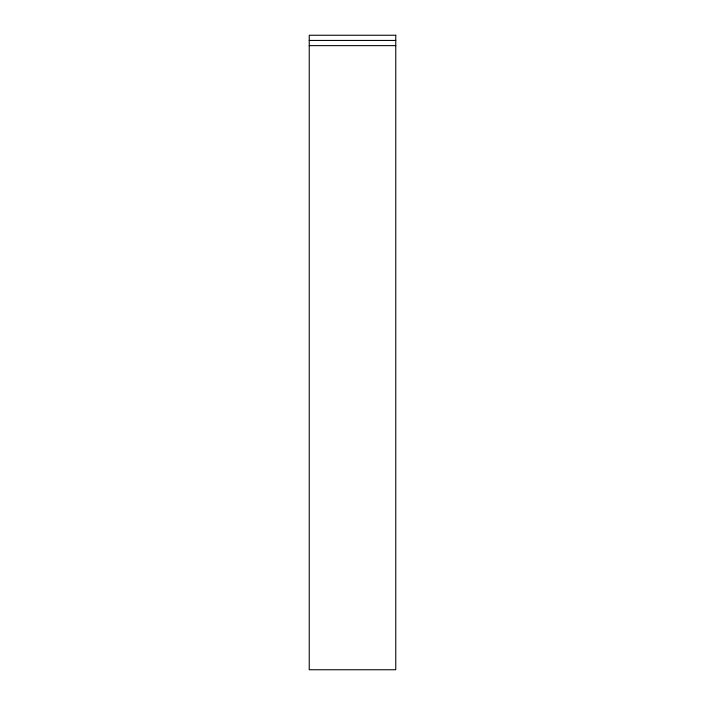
<?xml version="1.0" encoding="UTF-8"?>
<svg xmlns="http://www.w3.org/2000/svg" width="705" height="705" viewBox="0 0 705 705"><rect width="100%" height="100%" fill="white"/><g stroke="black" fill="none" stroke-linecap="round" stroke-linejoin="round"><path stroke-width="1.06" d="M309.239 40.441L395.761 40.441M309.239 45.631L395.761 45.631M395.761 35.25L309.239 35.25L309.239 669.75L395.761 669.75L395.761 35.25"/></g></svg>
